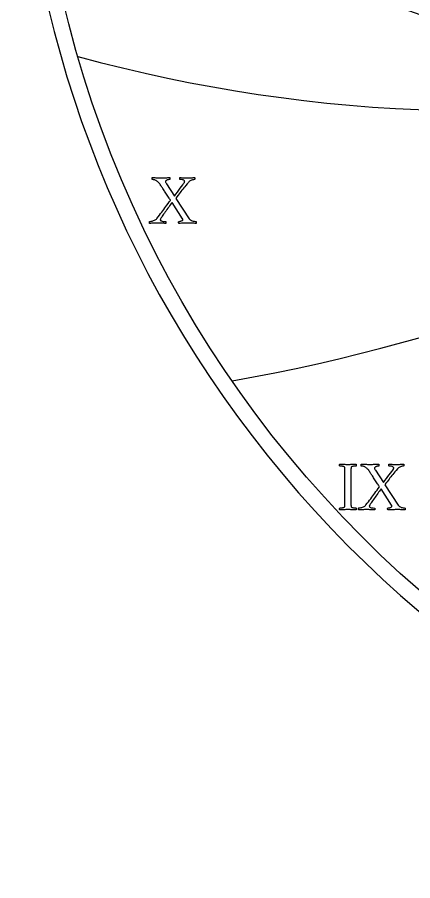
# Model space of a CAD drawing. Header units: millimetres. Extents: x -69 to 69, y -69 to 71.
# Drawn here: x -69.4 to -45.2, y -69.4 to -16.7 of the extents above; entities that cross this region are included whole.
import ezdxf

# ---------------------------------------------------------------- set-up
doc = ezdxf.new("R2010")
doc.units = ezdxf.units.MM
for name, color, linetype in [('CUT_OUTER', 1, 'Continuous'), ('ENGRAVE', 7, 'Continuous'), ('ENGRAVE_FINE', 8, 'Continuous'), ('TEXT', 5, 'Continuous')]:
    doc.layers.add(name, color=color, linetype=linetype)

msp = doc.modelspace()

# ---------------------------------------------------------------- linework, layer by layer
at = {"layer": 'CUT_OUTER'}
msp.add_arc((-0.0002, -0.0002), 69.3899, 142.382592, 87.802904, dxfattribs=at)
at = {"layer": 'ENGRAVE'}
msp.add_circle((0, 0), 68.4, dxfattribs=at)
for centre, radius, start, end in [((-40.967, 70.9569), 93.3696, 254.649234, 282.251734), ((-76.921, 76.921), 117.6367, 280.110978, 300.812853)]:
    msp.add_arc(centre, radius, start, end, dxfattribs=at)
at = {"layer": 'ENGRAVE_FINE'}
msp.add_arc((0, 108.6341), 132.9443, 239.147014, 300.852986, dxfattribs=at)
at = {"layer": 'TEXT'}
for points in [[(-60.609, -26.494), (-60.5329, -26.4936), (-60.4601, -26.4924), (-60.3905, -26.4904), (-60.3242, -26.4875), (-60.2597, -26.4844), (-60.1958, -26.4816), (-60.1325, -26.479), (-60.0696, -26.4768), (-60.0658, -26.4875), (-60.0632, -26.5026), (-60.0615, -26.5221), (-60.061, -26.5458), (-60.0621, -26.5684), (-60.0653, -26.5846), (-60.0707, -26.5943), (-60.0783, -26.5976), (-60.0952, -26.5982), (-60.116, -26.6003), (-60.1405, -26.6036), (-60.1689, -26.6084), (-60.1985, -26.6148), (-60.2271, -26.6235), (-60.2546, -26.6342), (-60.2811, -26.6472), (-60.3037, -26.663), (-60.3199, -26.6822), (-60.3296, -26.705), (-60.3328, -26.7313), (-60.3296, -26.7569), (-60.3199, -26.7863), (-60.3037, -26.8195), (-60.2811, -26.8565), (-59.7935, -27.6072), (-59.6996, -27.4818), (-59.6079, -27.3602), (-59.5184, -27.2424), (-59.431, -27.1283), (-59.3507, -27.0223), (-59.2822, -26.9287), (-59.2255, -26.8476), (-59.1808, -26.7788), (-59.175, -26.768), (-59.1705, -26.7572), (-59.1674, -26.7464), (-59.1657, -26.7356), (-59.1647, -26.7259), (-59.164, -26.7184), (-59.1636, -26.713), (-59.1635, -26.7098), (-59.1667, -26.6941), (-59.1765, -26.6774), (-59.1926, -26.6596), (-59.2153, -26.6407), (-59.249, -26.6237), (-59.2983, -26.6116), (-59.3633, -26.6043), (-59.444, -26.6019), (-59.4498, -26.5969), (-59.4542, -26.5862), (-59.4573, -26.5699), (-59.4591, -26.5479), (-59.4595, -26.5249), (-59.4585, -26.5053), (-59.4562, -26.4893), (-59.4526, -26.4768), (-59.3918, -26.4809), (-59.3345, -26.4848), (-59.2807, -26.4885), (-59.2304, -26.4919), (-59.1806, -26.4947), (-59.1284, -26.4967), (-59.0738, -26.4979), (-59.0168, -26.4983), (-58.9381, -26.4978), (-58.8658, -26.4962), (-58.8, -26.4935), (-58.7407, -26.4897), (-58.687, -26.4857), (-58.6382, -26.4821), (-58.5942, -26.4792), (-58.5551, -26.4768), (-58.5512, -26.487), (-58.5481, -26.5005), (-58.5458, -26.5172), (-58.5443, -26.5372), (-58.5447, -26.5574), (-58.5481, -26.5749), (-58.5544, -26.5897), (-58.5637, -26.6019), (-58.5755, -26.6026), (-58.5934, -26.6046), (-58.6175, -26.608), (-58.6479, -26.6127), (-58.6821, -26.6197), (-58.718, -26.6299), (-58.7555, -26.6434), (-58.7946, -26.6601), (-58.8336, -26.6808), (-58.8706, -26.706), (-58.9058, -26.7358), (-58.9391, -26.7702), (-59.0164, -26.864), (-59.0885, -26.9514), (-59.1556, -27.0323), (-59.2174, -27.1067), (-59.2764, -27.1782), (-59.3345, -27.2502), (-59.3918, -27.3227), (-59.4483, -27.3958), (-59.5068, -27.4727), (-59.5702, -27.5565), (-59.6384, -27.6474), (-59.7115, -27.7453), (-58.883, -28.988), (-58.8488, -29.0301), (-58.8065, -29.0657), (-58.756, -29.0948), (-58.6975, -29.1174), (-58.6363, -29.1344), (-58.5778, -29.1466), (-58.5219, -29.1538), (-58.4688, -29.1563), (-58.4633, -29.1668), (-58.4596, -29.1811), (-58.4579, -29.1991), (-58.458, -29.221), (-58.4592, -29.2423), (-58.4607, -29.2587), (-58.4625, -29.2703), (-58.4645, -29.2771), (-58.5249, -29.2729), (-58.581, -29.269), (-58.6328, -29.2654), (-58.6802, -29.262), (-58.728, -29.2591), (-58.7806, -29.2571), (-58.838, -29.2559), (-58.9003, -29.2555), (-58.9859, -29.2559), (-59.0659, -29.2571), (-59.1402, -29.2591), (-59.2088, -29.262), (-59.2774, -29.2654), (-59.3517, -29.269), (-59.4317, -29.2729), (-59.5173, -29.2771), (-59.5249, -29.2663), (-59.5303, -29.2512), (-59.5335, -29.2318), (-59.5346, -29.208), (-59.5335, -29.1854), (-59.5303, -29.1692), (-59.5249, -29.1595), (-59.5173, -29.1563), (-59.5024, -29.1555), (-59.4833, -29.153), (-59.4603, -29.149), (-59.4332, -29.1433), (-59.4045, -29.1359), (-59.3766, -29.1266), (-59.3495, -29.1154), (-59.3232, -29.1023), (-59.3005, -29.0876), (-59.2843, -29.0716), (-59.2746, -29.0542), (-59.2714, -29.0355), (-59.2718, -29.0307), (-59.273, -29.0252), (-59.275, -29.0189), (-59.2779, -29.0117), (-59.2812, -29.0046), (-59.2849, -28.9982), (-59.2888, -28.9927), (-59.293, -28.988), (-59.9359, -27.9956), (-59.9843, -28.0599), (-60.0346, -28.1277), (-60.0867, -28.199), (-60.1408, -28.2739), (-60.1954, -28.3501), (-60.2492, -28.4254), (-60.3022, -28.5), (-60.3544, -28.5738), (-60.4043, -28.645), (-60.4504, -28.7118), (-60.4927, -28.7744), (-60.5313, -28.8327), (-60.565, -28.8844), (-60.5928, -28.9276), (-60.6146, -28.9621), (-60.6306, -28.988), (-60.633, -28.9928), (-60.6359, -28.9988), (-60.6395, -29.0058), (-60.6435, -29.0139), (-60.6473, -29.0228), (-60.65, -29.0322), (-60.6516, -29.0422), (-60.6521, -29.0527), (-60.6475, -29.0717), (-60.6338, -29.0899), (-60.6109, -29.1073), (-60.5788, -29.1239), (-60.5356, -29.1381), (-60.4795, -29.1482), (-60.4105, -29.1542), (-60.3285, -29.1563), (-60.3227, -29.1668), (-60.3183, -29.1811), (-60.3152, -29.1991), (-60.3134, -29.221), (-60.313, -29.2423), (-60.314, -29.2587), (-60.3162, -29.2703), (-60.3199, -29.2771), (-60.3784, -29.2729), (-60.4375, -29.269), (-60.4971, -29.2654), (-60.5572, -29.262), (-60.6173, -29.2591), (-60.6769, -29.2571), (-60.736, -29.2559), (-60.7945, -29.2555), (-60.8735, -29.2559), (-60.9466, -29.2571), (-61.0138, -29.2591), (-61.075, -29.262), (-61.1338, -29.2654), (-61.1936, -29.269), (-61.2546, -29.2729), (-61.3166, -29.2771), (-61.32, -29.2648), (-61.3215, -29.2496), (-61.3211, -29.2314), (-61.3188, -29.2102), (-61.3157, -29.1898), (-61.3128, -29.1741), (-61.3103, -29.1629), (-61.308, -29.1563), (-61.2949, -29.1553), (-61.2729, -29.1525), (-61.242, -29.1478), (-61.2023, -29.1412), (-61.1572, -29.132), (-61.1106, -29.1196), (-61.0623, -29.1039), (-61.0124, -29.0851), (-60.9645, -29.0626), (-60.9223, -29.036), (-60.8858, -29.0054), (-60.8549, -28.9707), (-60.777, -28.8693), (-60.7028, -28.7722), (-60.6324, -28.6795), (-60.5658, -28.591), (-60.5012, -28.5046), (-60.4369, -28.4179), (-60.3729, -28.3309), (-60.3091, -28.2437), (-60.244, -28.1546), (-60.1759, -28.0619), (-60.1048, -27.9658), (-60.0308, -27.8661), (-60.0563, -27.825), (-60.0853, -27.7793), (-60.1178, -27.729), (-60.1538, -27.6741), (-60.1918, -27.6163), (-60.2304, -27.5571), (-60.2695, -27.4965), (-60.3091, -27.4346), (-60.3485, -27.3732), (-60.3868, -27.3138), (-60.424, -27.2567), (-60.4601, -27.2016), (-60.4941, -27.1501), (-60.5248, -27.1035), (-60.5523, -27.0617), (-60.5766, -27.0247), (-60.5964, -26.9945), (-60.6106, -26.973), (-60.6191, -26.96), (-60.6219, -26.9557), (-60.656, -26.9026), (-60.6893, -26.8554), (-60.7218, -26.8141), (-60.7535, -26.7788), (-60.7863, -26.7472), (-60.822, -26.7173), (-60.8607, -26.689), (-60.9024, -26.6623), (-60.9314, -26.6462), (-60.9623, -26.6326), (-60.995, -26.6214), (-61.0297, -26.6127), (-61.0633, -26.6061), (-61.0928, -26.6013), (-61.1183, -26.5985), (-61.1397, -26.5976), (-61.1473, -26.5943), (-61.1526, -26.5846), (-61.1559, -26.5684), (-61.157, -26.5458), (-61.1559, -26.5221), (-61.1526, -26.5026), (-61.1473, -26.4875), (-61.1397, -26.4768), (-61.0649, -26.479), (-60.9957, -26.4816), (-60.9322, -26.4844), (-60.8743, -26.4875), (-60.8165, -26.4904), (-60.753, -26.4924), (-60.6838, -26.4936), (-60.609, -26.494)], [(-49.1882, -43.9806), (-49.126, -43.9802), (-49.0647, -43.9789), (-49.0041, -43.9769), (-48.9444, -43.9741), (-48.8844, -43.971), (-48.823, -43.9682), (-48.7603, -43.9656), (-48.6963, -43.9633), (-48.6889, -43.9735), (-48.6839, -43.987), (-48.6813, -44.0037), (-48.6812, -44.0237), (-48.683, -44.0437), (-48.6861, -44.0604), (-48.6905, -44.0739), (-48.6963, -44.0841), (-48.7119, -44.0845), (-48.733, -44.0857), (-48.7594, -44.0878), (-48.7912, -44.0906), (-48.8252, -44.0942), (-48.8581, -44.0987), (-48.8899, -44.1039), (-48.9207, -44.11), (-48.9476, -44.1173), (-48.9681, -44.1262), (-48.9822, -44.1367), (-48.9897, -44.1488), (-48.9955, -44.172), (-49, -44.1985), (-49.0031, -44.2281), (-49.0048, -44.261), (-49.0058, -44.2963), (-49.0064, -44.3333), (-49.0068, -44.3719), (-49.007, -44.412), (-49.007, -44.4185), (-49.007, -44.425), (-49.007, -44.4315), (-49.007, -44.4379), (-49.007, -44.4444), (-49.007, -44.4509), (-49.007, -44.4573), (-49.007, -44.4638), (-49.007, -46.2631), (-49.007, -46.2696), (-49.007, -46.276), (-49.007, -46.2825), (-49.007, -46.289), (-49.007, -46.2955), (-49.007, -46.3019), (-49.007, -46.3084), (-49.007, -46.3149), (-49.0068, -46.3549), (-49.0064, -46.3931), (-49.0058, -46.4294), (-49.0048, -46.4637), (-49.0031, -46.4957), (-49, -46.5247), (-48.9955, -46.5507), (-48.9897, -46.5738), (-48.9822, -46.5843), (-48.9681, -46.5943), (-48.9476, -46.6037), (-48.9207, -46.6126), (-48.8899, -46.6206), (-48.8581, -46.6272), (-48.8252, -46.6324), (-48.7912, -46.6363), (-48.7594, -46.6392), (-48.733, -46.6412), (-48.7119, -46.6424), (-48.6963, -46.6428), (-48.6905, -46.6531), (-48.6861, -46.6665), (-48.683, -46.6833), (-48.6812, -46.7032), (-48.6813, -46.7232), (-48.6839, -46.7399), (-48.6889, -46.7534), (-48.6963, -46.7636), (-48.7603, -46.7594), (-48.823, -46.7555), (-48.8844, -46.7519), (-48.9444, -46.7485), (-49.0041, -46.7457), (-49.0647, -46.7437), (-49.126, -46.7425), (-49.1882, -46.7421), (-49.2489, -46.7425), (-49.3101, -46.7437), (-49.3718, -46.7457), (-49.4341, -46.7485), (-49.497, -46.7519), (-49.5603, -46.7555), (-49.6243, -46.7594), (-49.6887, -46.7636), (-49.6961, -46.7534), (-49.7011, -46.7399), (-49.7037, -46.7232), (-49.7038, -46.7032), (-49.7021, -46.6833), (-49.699, -46.6665), (-49.6945, -46.6531), (-49.6887, -46.6428), (-49.6731, -46.6424), (-49.652, -46.6412), (-49.6256, -46.6392), (-49.5938, -46.6363), (-49.5597, -46.6324), (-49.5264, -46.6272), (-49.4939, -46.6206), (-49.4622, -46.6126), (-49.4345, -46.6037), (-49.4142, -46.5943), (-49.4011, -46.5843), (-49.3953, -46.5738), (-49.3876, -46.546), (-49.3818, -46.5144), (-49.3779, -46.4791), (-49.3759, -46.44), (-49.3749, -46.3982), (-49.3743, -46.3548), (-49.3739, -46.3098), (-49.3737, -46.2631), (-49.3737, -44.4638), (-49.3739, -44.417), (-49.3743, -44.3716), (-49.3749, -44.3275), (-49.3759, -44.2848), (-49.3779, -44.2447), (-49.3818, -44.2087), (-49.3876, -44.1767), (-49.3953, -44.1488), (-49.4011, -44.1367), (-49.4142, -44.1262), (-49.4345, -44.1173), (-49.4622, -44.11), (-49.4939, -44.1039), (-49.5264, -44.0987), (-49.5597, -44.0942), (-49.5938, -44.0906), (-49.6256, -44.0878), (-49.652, -44.0857), (-49.6731, -44.0845), (-49.6887, -44.0841), (-49.6945, -44.0739), (-49.699, -44.0604), (-49.7021, -44.0437), (-49.7038, -44.0237), (-49.7037, -44.0037), (-49.7011, -43.987), (-49.6961, -43.9735), (-49.6887, -43.9633), (-49.6243, -43.9656), (-49.5603, -43.9682), (-49.497, -43.971), (-49.4341, -43.9741), (-49.3718, -43.9769), (-49.3101, -43.9789), (-49.2489, -43.9802), (-49.1882, -43.9806)], [(-47.842, -43.9806), (-47.7659, -43.9802), (-47.6931, -43.9789), (-47.6235, -43.9769), (-47.5572, -43.9741), (-47.4927, -43.971), (-47.4288, -43.9682), (-47.3654, -43.9656), (-47.3026, -43.9633), (-47.2988, -43.9741), (-47.2961, -43.9892), (-47.2945, -44.0086), (-47.294, -44.0323), (-47.2951, -44.055), (-47.2983, -44.0712), (-47.3037, -44.0809), (-47.3112, -44.0841), (-47.3282, -44.0848), (-47.349, -44.0868), (-47.3735, -44.0902), (-47.4018, -44.0949), (-47.4315, -44.1014), (-47.4601, -44.11), (-47.4876, -44.1208), (-47.514, -44.1337), (-47.5367, -44.1495), (-47.5529, -44.1688), (-47.5626, -44.1916), (-47.5658, -44.2179), (-47.5626, -44.2435), (-47.5529, -44.2729), (-47.5367, -44.3061), (-47.514, -44.343), (-47.0265, -45.0938), (-46.9326, -44.9684), (-46.8409, -44.8468), (-46.7514, -44.7289), (-46.664, -44.6148), (-46.5836, -44.5089), (-46.5152, -44.4153), (-46.4585, -44.3341), (-46.4138, -44.2653), (-46.408, -44.2545), (-46.4035, -44.2438), (-46.4004, -44.233), (-46.3986, -44.2222), (-46.3977, -44.2125), (-46.397, -44.2049), (-46.3966, -44.1995), (-46.3965, -44.1963), (-46.3997, -44.1807), (-46.4094, -44.1639), (-46.4256, -44.1461), (-46.4483, -44.1273), (-46.482, -44.1103), (-46.5313, -44.0981), (-46.5963, -44.0909), (-46.677, -44.0884), (-46.6828, -44.0834), (-46.6872, -44.0728), (-46.6903, -44.0565), (-46.6921, -44.0345), (-46.6925, -44.0114), (-46.6915, -43.9919), (-46.6892, -43.9758), (-46.6856, -43.9633), (-46.6248, -43.9675), (-46.5675, -43.9714), (-46.5137, -43.975), (-46.4634, -43.9784), (-46.4136, -43.9812), (-46.3614, -43.9833), (-46.3068, -43.9845), (-46.2498, -43.9849), (-46.171, -43.9843), (-46.0988, -43.9827), (-46.033, -43.98), (-45.9736, -43.9762), (-45.92, -43.9722), (-45.8712, -43.9687), (-45.8272, -43.9657), (-45.7881, -43.9633), (-45.7842, -43.9735), (-45.7811, -43.987), (-45.7788, -44.0037), (-45.7773, -44.0237), (-45.7777, -44.0439), (-45.7811, -44.0615), (-45.7874, -44.0763), (-45.7967, -44.0884), (-45.8085, -44.0891), (-45.8264, -44.0911), (-45.8505, -44.0945), (-45.8809, -44.0992), (-45.9151, -44.1062), (-45.951, -44.1165), (-45.9885, -44.13), (-46.0276, -44.1467), (-46.0665, -44.1673), (-46.1036, -44.1925), (-46.1388, -44.2223), (-46.1721, -44.2567), (-46.2494, -44.3506), (-46.3215, -44.4379), (-46.3885, -44.5188), (-46.4504, -44.5933), (-46.5094, -44.6647), (-46.5675, -44.7367), (-46.6248, -44.8093), (-46.6813, -44.8824), (-46.7398, -44.9592), (-46.8032, -45.0431), (-46.8714, -45.134), (-46.9445, -45.2319), (-46.116, -46.4745), (-46.0818, -46.5166), (-46.0394, -46.5522), (-45.989, -46.5813), (-45.9305, -46.604), (-45.8693, -46.621), (-45.8108, -46.6331), (-45.7549, -46.6404), (-45.7018, -46.6428), (-45.6963, -46.6533), (-45.6926, -46.6676), (-45.6909, -46.6857), (-45.691, -46.7075), (-45.6922, -46.7288), (-45.6937, -46.7453), (-45.6955, -46.7569), (-45.6975, -46.7636), (-45.7579, -46.7594), (-45.814, -46.7555), (-45.8658, -46.7519), (-45.9132, -46.7485), (-45.961, -46.7457), (-46.0136, -46.7437), (-46.071, -46.7425), (-46.1333, -46.7421), (-46.2189, -46.7425), (-46.2989, -46.7437), (-46.3732, -46.7457), (-46.4418, -46.7485), (-46.5104, -46.7519), (-46.5847, -46.7555), (-46.6647, -46.7594), (-46.7503, -46.7636), (-46.7579, -46.7528), (-46.7633, -46.7377), (-46.7665, -46.7183), (-46.7676, -46.6946), (-46.7665, -46.6719), (-46.7633, -46.6558), (-46.7579, -46.646), (-46.7503, -46.6428), (-46.7353, -46.642), (-46.7163, -46.6396), (-46.6933, -46.6355), (-46.6662, -46.6299), (-46.6374, -46.6225), (-46.6095, -46.6131), (-46.5824, -46.602), (-46.5561, -46.5889), (-46.5335, -46.5742), (-46.5173, -46.5581), (-46.5076, -46.5407), (-46.5044, -46.522), (-46.5048, -46.5173), (-46.506, -46.5117), (-46.508, -46.5054), (-46.5108, -46.4983), (-46.5142, -46.4911), (-46.5178, -46.4848), (-46.5218, -46.4793), (-46.5259, -46.4745), (-47.1688, -45.4821), (-47.2173, -45.5464), (-47.2676, -45.6143), (-47.3197, -45.6856), (-47.3738, -45.7604), (-47.4284, -45.8366), (-47.4822, -45.912), (-47.5352, -45.9866), (-47.5874, -46.0603), (-47.6373, -46.1315), (-47.6834, -46.1984), (-47.7257, -46.2609), (-47.7643, -46.3192), (-47.798, -46.371), (-47.8258, -46.4141), (-47.8476, -46.4486), (-47.8635, -46.4745), (-47.866, -46.4794), (-47.8689, -46.4853), (-47.8724, -46.4923), (-47.8765, -46.5004), (-47.8803, -46.5093), (-47.883, -46.5188), (-47.8846, -46.5287), (-47.8851, -46.5393), (-47.8805, -46.5583), (-47.8668, -46.5765), (-47.8439, -46.5939), (-47.8118, -46.6104), (-47.7686, -46.6246), (-47.7125, -46.6347), (-47.6435, -46.6408), (-47.5615, -46.6428), (-47.5557, -46.6533), (-47.5513, -46.6676), (-47.5481, -46.6857), (-47.5464, -46.7075), (-47.546, -46.7288), (-47.5469, -46.7453), (-47.5492, -46.7569), (-47.5529, -46.7636), (-47.6114, -46.7594), (-47.6704, -46.7555), (-47.73, -46.7519), (-47.7902, -46.7485), (-47.8503, -46.7457), (-47.9099, -46.7437), (-47.969, -46.7425), (-48.0275, -46.7421), (-48.1065, -46.7425), (-48.1796, -46.7437), (-48.2467, -46.7457), (-48.308, -46.7485), (-48.3668, -46.7519), (-48.4266, -46.7555), (-48.4876, -46.7594), (-48.5496, -46.7636), (-48.553, -46.7514), (-48.5545, -46.7361), (-48.554, -46.7179), (-48.5518, -46.6967), (-48.5487, -46.6764), (-48.5458, -46.6606), (-48.5433, -46.6494), (-48.541, -46.6428), (-48.5279, -46.6419), (-48.5059, -46.639), (-48.475, -46.6343), (-48.4353, -46.6277), (-48.3902, -46.6185), (-48.3436, -46.6061), (-48.2953, -46.5905), (-48.2454, -46.5716), (-48.1975, -46.5491), (-48.1553, -46.5225), (-48.1188, -46.4919), (-48.0879, -46.4573), (-48.01, -46.3559), (-47.9358, -46.2588), (-47.8654, -46.166), (-47.7988, -46.0776), (-47.7342, -45.9911), (-47.6699, -45.9044), (-47.6059, -45.8175), (-47.5421, -45.7302), (-47.477, -45.6411), (-47.4089, -45.5485), (-47.3378, -45.4523), (-47.2638, -45.3527), (-47.2893, -45.3115), (-47.3182, -45.2658), (-47.3507, -45.2155), (-47.3867, -45.1607), (-47.4248, -45.1028), (-47.4633, -45.0436), (-47.5024, -44.9831), (-47.5421, -44.9212), (-47.5815, -44.8597), (-47.6197, -44.8004), (-47.657, -44.7432), (-47.6931, -44.6882), (-47.7271, -44.6367), (-47.7578, -44.59), (-47.7853, -44.5482), (-47.8096, -44.5113), (-47.8294, -44.4811), (-47.8436, -44.4595), (-47.8521, -44.4466), (-47.8549, -44.4422), (-47.889, -44.3891), (-47.9223, -44.3419), (-47.9548, -44.3007), (-47.9865, -44.2653), (-48.0193, -44.2338), (-48.055, -44.2038), (-48.0937, -44.1755), (-48.1354, -44.1488), (-48.1644, -44.1328), (-48.1952, -44.1192), (-48.228, -44.108), (-48.2627, -44.0992), (-48.2962, -44.0926), (-48.3258, -44.0879), (-48.3512, -44.0851), (-48.3727, -44.0841), (-48.3802, -44.0809), (-48.3856, -44.0712), (-48.3889, -44.055), (-48.3899, -44.0323), (-48.3889, -44.0086), (-48.3856, -43.9892), (-48.3802, -43.9741), (-48.3727, -43.9633), (-48.2979, -43.9656), (-48.2287, -43.9682), (-48.1652, -43.971), (-48.1073, -43.9741), (-48.0495, -43.9769), (-47.986, -43.9789), (-47.9168, -43.9802), (-47.842, -43.9806)]]:
    msp.add_lwpolyline(points, close=True, dxfattribs=at)

doc.saveas('drawing.dxf')
